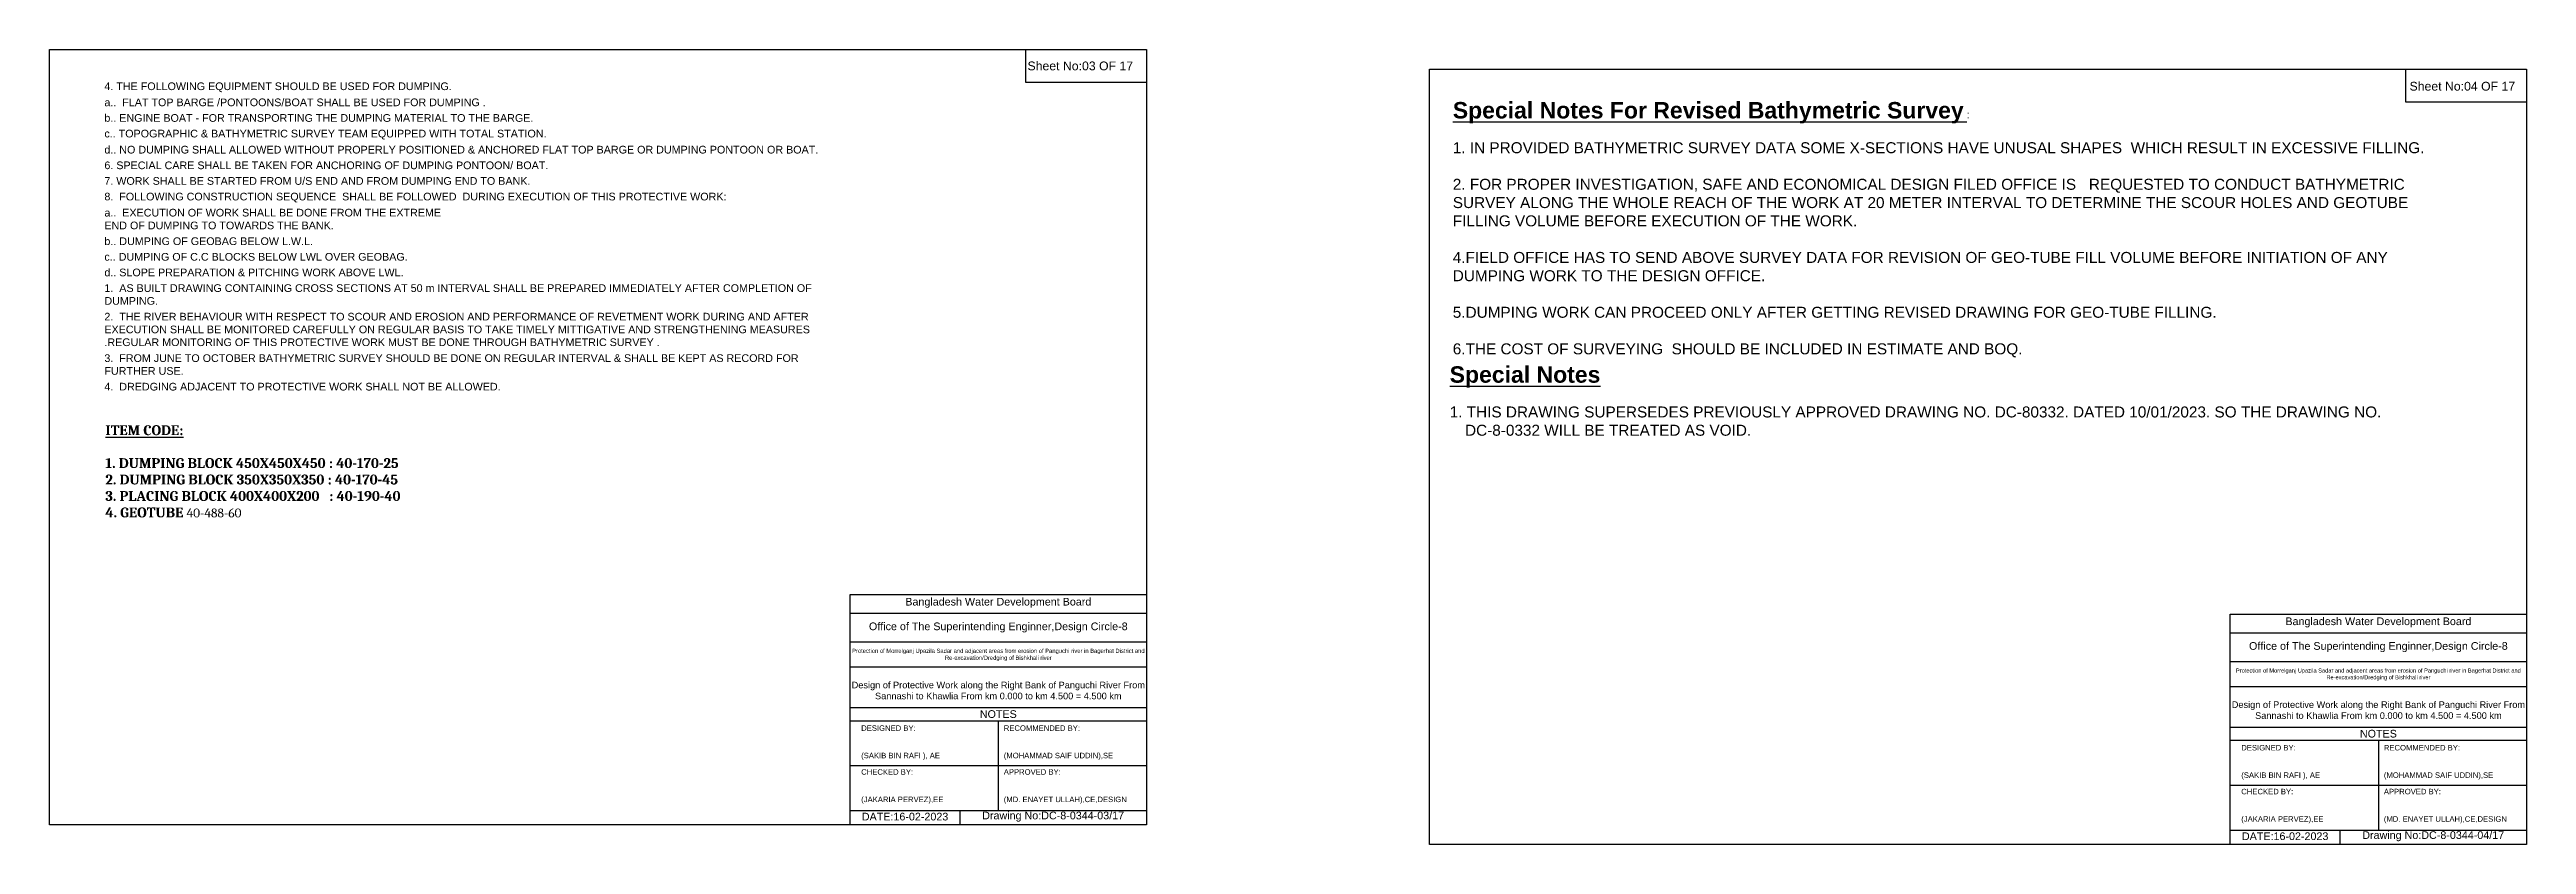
# Model space of a CAD drawing. Header units: inches. Extents: x 89000 to 337533, y -10828 to 570.
# Drawn here: x 126900 to 149483, y -7319 to -70 of the extents above; entities that cross this region are included whole.
import ezdxf

# ---------------------------------------------------------------- set-up
doc = ezdxf.new("R2010")
doc.units = ezdxf.units.IN
doc.header["$LTSCALE"] = 7
doc.header["$MEASUREMENT"] = 0
doc.styles.add('liza', font='times.ttf', dxfattribs={"height": 2})
doc.styles.get("Standard").update_dxf_attribs({"font": 'arial.ttf'})

msp = doc.modelspace()

# ---------------------------------------------------------------- linework, layer by layer
for points in [[(126900.10909, -69.71581), (136900.10909, -69.71581), (136900.10909, -7140.71581), (126900.10909, -7140.71581)], [(135800.10909, -69.71581), (136900.10909, -69.71581), (136900.10909, -369.71581), (135800.10909, -369.71581)], [(139482.57158, -248.46655), (149482.57158, -248.46655), (149482.57158, -7319.46655), (139482.57158, -7319.46655)], [(148382.57158, -248.46655), (149482.57158, -248.46655), (149482.57158, -548.46655), (148382.57158, -548.46655)]]:
    msp.add_lwpolyline(points, close=True)
for points in [[(134200.10909, -7140.71581), (134200.10909, -5040.71581), (136900.10909, -5040.71581)], [(134200.10909, -5210.71581), (136900.10909, -5210.71581)], [(146782.57158, -7319.46655), (146782.57158, -5219.46655), (149482.57158, -5219.46655)], [(146782.57158, -5389.46655), (149482.57158, -5389.46655)], [(134200.10909, -5470.71581), (136900.10909, -5470.71581)], [(134200.10909, -5700.71581), (136900.10909, -5700.71581)], [(146782.57158, -5649.46655), (149482.57158, -5649.46655)], [(134200.10909, -6070.71581), (136900.10909, -6070.71581)], [(146782.57158, -5879.46655), (149482.57158, -5879.46655)], [(134200.10909, -6190.71581), (136900.10909, -6190.71581)], [(135550.10909, -6190.71581), (135550.10909, -7010.71581)], [(146782.57158, -6249.46655), (149482.57158, -6249.46655)], [(146782.57158, -6369.46655), (149482.57158, -6369.46655)], [(148132.57158, -6369.46655), (148132.57158, -7189.46655)], [(134200.10909, -6600.71581), (136900.10909, -6600.71581)], [(146782.57158, -6779.46655), (149482.57158, -6779.46655)], [(134200.10909, -7010.71581), (136900.10909, -7010.71581)], [(135200.10909, -7010.71581), (135200.10909, -7140.71581)], [(146782.57158, -7189.46655), (149482.57158, -7189.46655)], [(147782.57158, -7189.46655), (147782.57158, -7319.46655)]]:
    msp.add_lwpolyline(points)

# ---------------------------------------------------------------- texts
for s, insert, char_height, width, attachment_point in [('Sheet No:03 OF 17', (136297.71482, -219.71581), 80, 995.2114598, 5), ('4. THE FOLLOWING EQUIPMENT SHOULD BE USED FOR DUMPING.^J', (127400.10909, -369.71581), 70, 6500, 1), ('Sheet No:04 OF 17', (148898.01821, -404.91033), 80, 959.529647, 5), ('a..  FLAT TOP BARGE /PONTOONS/BOAT SHALL BE USED FOR DUMPING .^J', (127400.10909, -516.40067), 70, 6500, 1), ('b.. ENGINE BOAT - FOR TRANSPORTING THE DUMPING MATERIAL TO THE BARGE.^J', (127400.10909, -658.83587), 70, 6500, 1), ('{\\fArial|b1|i0|c0|p34;\\H2.143x;\\LSpecial Notes For Revised Bathymetric Survey} :\\P\\P{\\H1.429x;1. IN PROVIDED BATHYMETRIC SURVEY DATA SOME X-SECTIONS HAVE UNUSAL SHAPES  WHICH RESULT IN EXCESSIVE FILLING.\\P\\P2. FOR PROPER INVESTIGATION, SAFE AND ECONOMICAL DESIGN FILED OFFICE IS   REQUESTED TO CONDUCT BATHYMETRIC SURVEY ALONG THE WHOLE REACH OF THE WORK AT 20 METER INTERVAL TO DETERMINE THE SCOUR HOLES AND GEOTUBE FILLING VOLUME BEFORE EXECUTION OF THE WORK.\\P\\P4.FIELD OFFICE HAS TO SEND ABOVE SURVEY DATA FOR REVISION OF GEO-TUBE FILL VOLUME BEFORE INITIATION OF ANY DUMPING WORK TO THE DESIGN OFFICE.\\P\\P5.DUMPING WORK CAN PROCEED ONLY AFTER GETTING REVISED DRAWING FOR GEO-TUBE FILLING. \\P\\P6.THE COST OF SURVEYING  SHOULD BE INCLUDED IN ESTIMATE AND BOQ.}', (139693.68682, -548.46655), 70, 8949.4422314, 1), ('c.. TOPOGRAPHIC & BATHYMETRIC SURVEY TEAM EQUIPPED WITH TOTAL STATION.', (127400.10909, -801.27107), 70, 6500, 1), ('d.. NO DUMPING SHALL ALLOWED WITHOUT PROPERLY POSITIONED & ANCHORED FLAT TOP BARGE OR DUMPING PONTOON OR BOAT.^J', (127400.10909, -947.95592), 70, 6500, 1), ('6. SPECIAL CARE SHALL BE TAKEN FOR ANCHORING OF DUMPING PONTOON/ BOAT.', (127400.10909, -1090.82086), 70, 6500, 1), ('7. WORK SHALL BE STARTED FROM U/S END AND FROM DUMPING END TO BANK.', (127400.10909, -1233.25606), 70, 6500, 1), ('a..  EXECUTION OF WORK SHALL BE DONE FROM THE EXTREME^JEND OF DUMPING TO TOWARDS THE BANK.', (127400.10909, -1522.37611), 70, 6500, 1), ('8.  FOLLOWING CONSTRUCTION SEQUENCE  SHALL BE FOLLOWED  DURING EXECUTION OF THIS PROTECTIVE WORK:^J', (127400.10909, -1375.69126), 70, 6500, 1), ('b.. DUMPING OF GEOBAG BELOW L.W.L.', (127400.10909, -1782.71945), 70, 6500, 1), ('c.. DUMPING OF C.C BLOCKS BELOW LWL OVER GEOBAG.', (127400.10909, -1925.15465), 70, 6500, 1), ('d.. SLOPE PREPARATION & PITCHING WORK ABOVE LWL.', (127400.10909, -2067.58985), 70, 6500, 1), ('1.  AS BUILT DRAWING CONTAINING CROSS SECTIONS AT 50 m INTERVAL SHALL BE PREPARED IMMEDIATELY AFTER COMPLETION OF DUMPING.^J', (127400.10909, -2210.45479), 70, 6500, 1), ('2.  THE RIVER BEHAVIOUR WITH RESPECT TO SCOUR AND EROSION AND PERFORMANCE OF REVETMENT WORK DURING AND AFTER EXECUTION SHALL BE MONITORED CAREFULLY ON REGULAR BASIS TO TAKE TIMELY MITTIGATIVE AND STRENGTHENING MEASURES .REGULAR MONITORING OF THIS PROTECTIVE WORK MUST BE DONE THROUGH BATHYMETRIC SURVEY .', (127400.10909, -2470.75038), 70, 6500, 1), ('3.  FROM JUNE TO OCTOBER BATHYMETRIC SURVEY SHOULD BE DONE ON REGULAR INTERVAL & SHALL BE KEPT AS RECORD FOR FURTHER USE.^J', (127400.10909, -2849.00185), 70, 6500, 1), ('4.  DREDGING ADJACENT TO PROTECTIVE WORK SHALL NOT BE ALLOWED. ^J', (127400.10909, -3109.29744), 70, 6500, 1), ('{\\fArial|b1|i0|c0|p34;\\H2.143x;\\LSpecial Notes \\P}\\P\\pi-140,l140;{\\H1.429x;1. THIS DRAWING SUPERSEDES PREVIOUSLY APPROVED DRAWING NO. DC-80332. DATED 10/01/2023. SO THE DRAWING NO.         DC-8-0332 WILL BE TREATED AS VOID.}', (139665.38412, -2958.29576), 70, 8949.4422314, 1), ('Protection of Morrelganj Upazila Sadar and adjacent areas from erosion of Panguchi river in Bagerhat District and Re-excavation/Dredging of Bishkhali river', (135550.10909, -5590.71581), 38, 2800, 5), ('Design of Protective Work along the Right Bank of Panguchi River From Sannashi to Khawlia From km 0.000 to km 4.500 = 4.500 km', (135550.10909, -5915.71581), 60, 2700, 5), ('Protection of Morrelganj Upazila Sadar and adjacent areas from erosion of Panguchi river in Bagerhat District and Re-excavation/Dredging of Bishkhali river', (148132.57158, -5769.46655), 37, 2800, 5), ('NOTES', (135550.10909, -6130.71581), 70, 2800, 5), ('Design of Protective Work along the Right Bank of Panguchi River From Sannashi to Khawlia From km 0.000 to km 4.500 = 4.500 km', (148132.57158, -6094.46655), 60, 2700, 5), ('DESIGNED BY:^J^J^J(SAKIB BIN RAFI ), AE', (134300.10909, -6390.71581), 50, 1400, 4), ('RECOMMENDED BY:^J^J^J(MOHAMMAD SAIF UDDIN),SE', (135600.10909, -6390.71581), 50, 1400, 4), ('NOTES', (148132.57158, -6309.46655), 70, 2800, 5), ('DESIGNED BY:^J^J^J(SAKIB BIN RAFI ), AE', (146882.57158, -6569.46655), 50, 1400, 4), ('RECOMMENDED BY:^J^J^J(MOHAMMAD SAIF UDDIN),SE', (148182.57158, -6569.46655), 50, 1400, 4), ('CHECKED BY:^J^J^J(JAKARIA PERVEZ),EE', (134300.10909, -6790.71581), 50, 1400, 4), ('APPROVED BY:^J^J^J(MD. ENAYET ULLAH),CE,DESIGN', (135600.10909, -6790.71581), 50, 1400, 4), ('CHECKED BY:^J^J^J(JAKARIA PERVEZ),EE', (146882.57158, -6969.46655), 50, 1400, 4), ('APPROVED BY:^J^J^J(MD. ENAYET ULLAH),CE,DESIGN', (148182.57158, -6969.46655), 50, 1400, 4), ('DATE:16-02-2023', (134700.10909, -7065.71581), 70, 1400, 5), ('Drawing No:DC-8-0344-03/17', (136050.10909, -7065.71581), 70, 2200, 5), ('DATE:16-02-2023', (147282.57158, -7244.46655), 70, 1400, 5), ('Drawing No:DC-8-0344-04/17', (148632.57158, -7244.46655), 70, 2200, 5)]:
    msp.add_mtext(s, dxfattribs=dict(insert=insert, char_height=char_height, width=width, attachment_point=attachment_point))
at = {"color": 0, "linetype": 'Continuous', "lineweight": -3, "insert": (127409.15418, -3496.29538), "char_height": 59.4, "width": 30646.2682681, "attachment_point": 1, "style": 'liza'}
msp.add_mtext('{\\fCambria|b1|i0|c0|p18;\\H1.515x;\\LITEM CODE:\\P\\P\\l1. DUMPING BLOCK 450X450X450 : 40-170-25\\L\\P\\l2. DUMPING BLOCK 350X350X350 : 40-170-45\\L\\P\\l3. PLACING BLOCK 400X400X200   : 40-190-40\\P4. GEOTUBE \\fCambria|b0|i0|c0|p18;\\H0.9001x;\\C256;40-488-60}', dxfattribs=at)
at = {"char_height": 70, "attachment_point": 5}
for s, insert in [('Bangladesh Water Development Board', (135550.10909, -5115.71581)), ('Office of The Superintending Enginner,Design Circle-8', (135550.10909, -5340.71581)), ('Bangladesh Water Development Board', (148132.57158, -5294.46655)), ('Office of The Superintending Enginner,Design Circle-8', (148132.57158, -5519.46655))]:
    msp.add_mtext(s, dxfattribs=dict(at, insert=insert))

doc.saveas('drawing.dxf')
